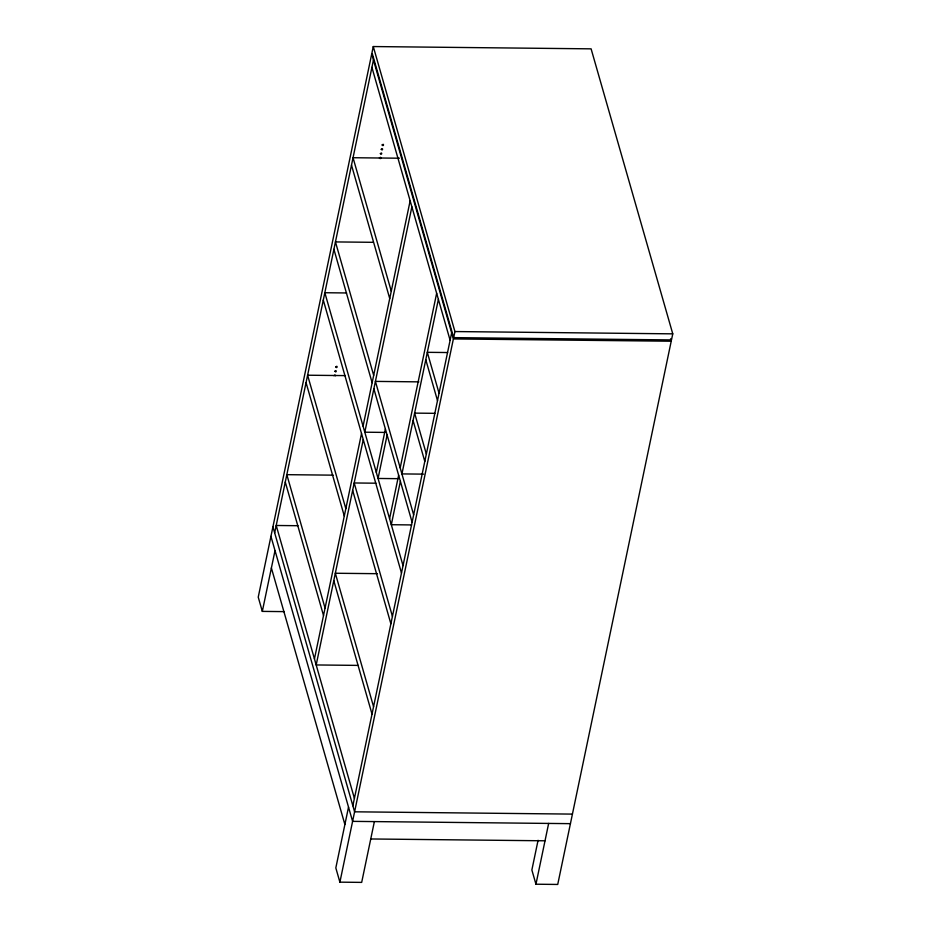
<?xml version="1.0" encoding="UTF-8"?>
<svg xmlns="http://www.w3.org/2000/svg" width="931" height="931" viewBox="0 0 931 931"><rect width="100%" height="100%" fill="white"/><g stroke="black" fill="none" stroke-linecap="round" stroke-linejoin="round"><path stroke-width="1.4" d="M333.985 375.752L334.951 374.949L335.556 375.787M373.273 46.55L371.993 52.625L453.653 337.627L671.495 339.92L672.764 333.845L591.104 48.843L373.273 46.55L454.933 331.552L453.653 337.627M274.668 532.858L373.459 59.98M284.106 611.62L262.321 611.388L275.017 550.593M314.445 658.904L361.519 433.543M363.067 426.154L410.152 200.793M363.253 439.583L316.179 664.955L358.179 665.397M411.874 206.845L364.801 432.205L385.073 432.415M376.322 472.413L385.387 428.993M387.121 435.033L378.056 478.464L398.328 478.674M389.577 518.672L398.643 475.241M400.19 467.862L436.651 293.3M400.377 481.292L391.311 524.712L411.583 524.933M438.385 299.351L401.924 473.914L423.652 474.135M348.52 807.13L335.823 867.925L339.896 882.157L361.682 882.39L374.378 821.596M352.861 805.769L451.651 332.891M339.896 882.157L453.385 338.931L371.725 53.928L258.236 597.155L262.321 611.388M538.071 840.297L531.869 869.985L535.953 884.217L557.727 884.45L671.216 341.223L670.529 338.803M535.953 884.217L548.65 823.423M399.387 158.212L353.035 157.723L391.264 291.159M373.11 242.316L335.451 241.92L373.68 375.356M346.565 292.962L324.838 292.73L403.03 565.629M454.933 331.552L672.764 333.845M453.385 338.931L671.216 341.223M447.602 352.535L427.317 352.325L439.048 393.243M345.261 375.612L307.602 375.216L345.832 508.652M418.869 381.861L375.414 381.396L413.643 514.831M434.893 413.329L414.621 413.12L426.34 454.037M333.182 475.159L286.829 474.67L325.059 608.106M375.926 483.201L354.199 482.968L392.428 616.392M297.943 525.712L276.216 525.48L354.408 798.379M377.334 573.694L335.335 573.252L373.564 706.687M572.425 814.101L354.595 811.809L272.934 526.806M570.435 823.656L352.605 821.363L270.944 536.361M370.759 838.971L545.019 840.798M371.911 67.358L450.115 340.269M425.781 359.703L437.5 400.621M351.499 165.113L389.728 298.537M413.073 420.498L424.804 461.415M333.903 249.31L372.132 382.734M373.866 388.786L412.096 522.21M323.29 300.108L401.482 573.019M352.651 490.346L390.88 623.782M306.055 382.606L344.295 516.03M333.787 580.641L372.016 714.065M285.282 482.06L323.511 615.484M271.387 567.968L344.889 824.505M334.892 371.271C336.324 373.552 337.022 369.037 334.892 371.271M335.8 366.93C337.231 369.2 337.93 364.696 335.8 366.93M379.464 157.956C380.895 160.225 381.594 155.721 379.464 157.956M380.372 153.615C381.803 155.884 382.501 151.381 380.372 153.615M381.256 149.297C382.688 151.567 383.397 147.063 381.256 149.297M382.164 144.957C383.595 147.226 384.305 142.722 382.164 144.957"/></g></svg>
